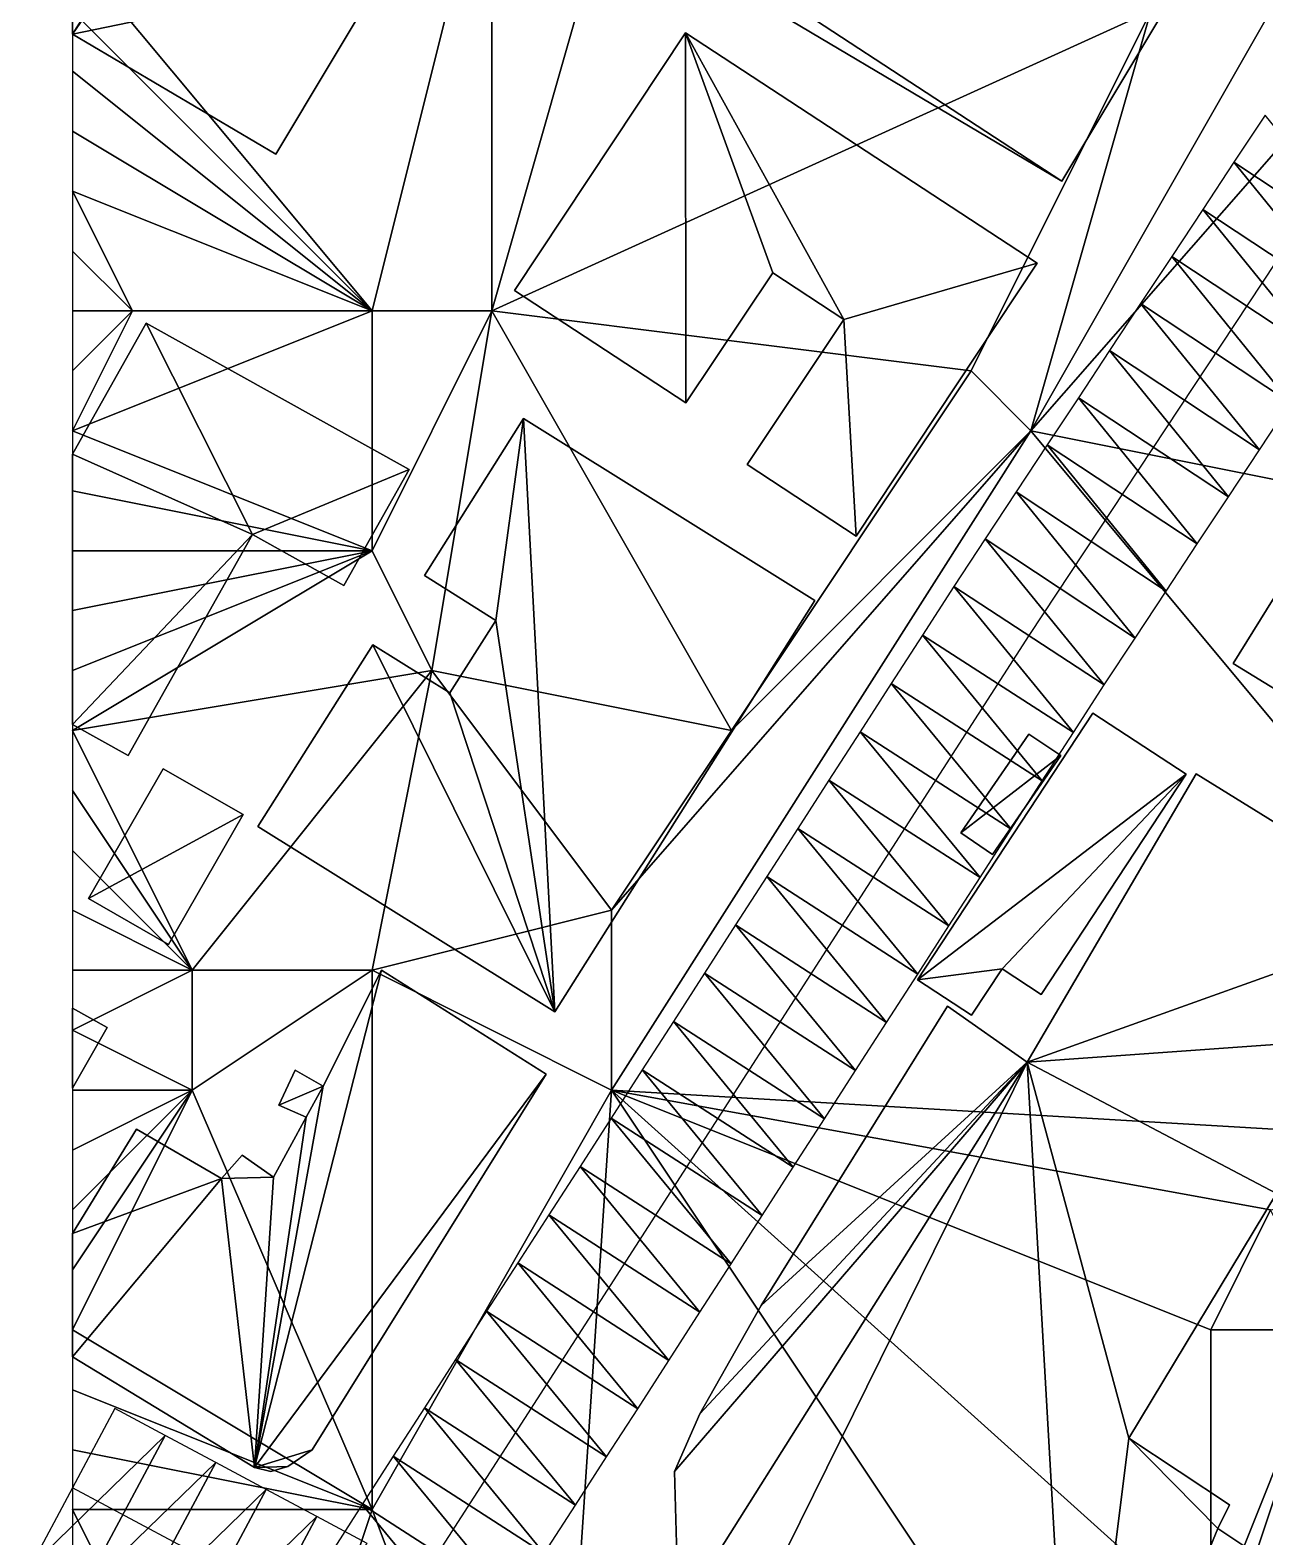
# Model space of a CAD drawing. Header units: metres. Extents: x -1103 to 901, y -902 to 905.
# Drawn here: x -1101.4 to -1060.2, y 29.1 to 79.4 of the extents above; entities that cross this region are included whole.
import ezdxf

# ---------------------------------------------------------------- set-up
doc = ezdxf.new("R2010")
doc.units = ezdxf.units.M
for name, color, linetype in [('OSM_BUILDING_FOOTPRINTS', 7, 'CONTINUOUS'), ('OSM_BUILDING_ROOFS', 1, 'CONTINUOUS'), ('OSM_BUILDING_WALLS', 8, 'CONTINUOUS'), ('OSM_ROAD_AXES', 2, 'CONTINUOUS'), ('OSM_ROAD_SURFACE', 9, 'CONTINUOUS'), ('OSM_TERRAIN', 3, 'CONTINUOUS')]:
    doc.layers.add(name, color=color, linetype=linetype)

msp = doc.modelspace()

# ---------------------------------------------------------------- linework, layer by layer
at = {"layer": 'OSM_BUILDING_FOOTPRINTS'}
for points in [[(-1089.512, 81.405, 17.056), (-1095.923, 85.187, 17.056), (-1091.435, 92.696, 17.056), (-1084.504, 88.594, 17.056), (-1080.923, 94.577, 17.056), (-1095.149, 102.981, 17.056), (-1100, 94.873, 17.056), (-1100, 79.241, 17.056), (-1093.214, 75.234, 17.056)], [(-1081.564, 83.783, 16.107), (-1080.392, 85.729, 16.107), (-1080.923, 86.039, 16.107), (-1079.254, 88.815, 16.107), (-1078.193, 88.185, 16.107), (-1075.529, 92.608, 16.107), (-1061.126, 84.071, 16.107), (-1066.973, 74.328, 16.107), (-1080.337, 82.257, 16.107), (-1079.983, 82.843, 16.107), (-1081.564, 83.783, 16.107)], [(-1085.245, 70.678, 16.661), (-1079.53, 79.282, 16.661), (-1067.791, 71.596, 16.661), (-1073.837, 62.484, 16.661), (-1077.474, 64.872, 16.661), (-1074.246, 69.716, 16.661), (-1076.623, 71.275, 16.661), (-1079.519, 66.929, 16.661), (-1085.245, 70.678, 16.661)], [(-1061.247, 58.237, 16.001), (-1049.154, 77.701, 16.001), (-1036.321, 69.827, 16.001), (-1040.587, 62.971, 16.001), (-1042.201, 63.966, 16.001), (-1043.738, 61.489, 16.001), (-1044.489, 61.953, 16.001), (-1050.79, 51.823, 16.001), (-1061.247, 58.237, 16.001)], [(-1093.988, 62.538, 17.126), (-1090.937, 60.835, 17.126), (-1088.76, 64.706, 17.126), (-1097.536, 69.594, 17.126), (-1100, 65.223, 17.126), (-1100, 56.195, 17.126), (-1098.144, 55.162, 17.126)], [(-1093.811, 52.795, 16.441), (-1089.975, 58.856, 16.441), (-1087.4, 57.252, 16.441), (-1085.863, 59.674, 16.441), (-1088.251, 61.167, 16.441), (-1084.946, 66.409, 16.441), (-1075.219, 60.338, 16.441), (-1083.896, 46.614, 16.441), (-1093.811, 52.795, 16.441)], [(-1065.933, 56.578, 16.017), (-1062.816, 54.543, 16.017), (-1067.658, 47.189, 16.017), (-1068.962, 48.041, 16.017), (-1069.99, 46.503, 16.017), (-1071.792, 47.676, 16.017), (-1065.933, 56.578, 16.017)], [(-1068.067, 55.881, 16.051), (-1067.006, 55.163, 16.051), (-1069.283, 51.856, 16.051), (-1070.344, 52.586, 16.051), (-1068.067, 55.881, 16.051)], [(-1096.972, 54.72, 16.898), (-1094.297, 53.194, 16.898), (-1096.795, 48.858, 16.898), (-1099.47, 50.396, 16.898), (-1096.972, 54.72, 16.898)], [(-1062.485, 54.554, 16.02), (-1054.692, 49.733, 16.02), (-1057.355, 45.696, 16.02), (-1055.244, 44.513, 16.02), (-1052.348, 48.693, 16.02), (-1048.944, 46.515, 16.02), (-1048.579, 42.08, 16.02), (-1051.276, 37.822, 16.02), (-1054.039, 39.105, 16.02), (-1055.056, 37.369, 16.02), (-1059.798, 40.554, 16.02), (-1064.728, 32.381, 16.02), (-1061.368, 30.158, 16.02), (-1061.766, 29.373, 16.02), (-1060.196, 28.323, 16.02), (-1066.574, 17.684, 16.02), (-1078.379, 24.186, 16.02), (-1079.772, 26.464, 16.02), (-1079.905, 31.275, 16.02), (-1079.054, 33.199, 16.02), (-1077.009, 36.816, 16.02), (-1070.786, 46.802, 16.02), (-1068.133, 44.933, 16.02), (-1062.485, 54.554, 16.02)], [(-1092.805, 31.441, 16.103), (-1091.998, 31.994, 16.103), (-1084.183, 44.535, 16.103), (-1089.688, 48.007, 16.103), (-1091.633, 44.136, 16.103), (-1092.562, 44.667, 16.103), (-1093.114, 43.495, 16.103), (-1092.197, 43.097, 16.103), (-1093.291, 41.095, 16.103), (-1094.33, 41.825, 16.103), (-1095.027, 41.051, 16.103), (-1097.867, 42.699, 16.103), (-1100, 39.21, 16.103), (-1100, 35.093, 16.103), (-1093.921, 31.407, 16.103), (-1093.379, 31.275, 16.103)], [(-1098.84, 46.083, 16.517), (-1100, 46.739, 16.517), (-1100, 44.059, 16.517)]]:
    msp.add_polyline3d(points, close=True, dxfattribs=at)
at = {"layer": 'OSM_BUILDING_ROOFS'}
for points in [[(-1091.435, 92.696, 31.856), (-1100, 94.873, 31.856), (-1100, 79.241, 31.856)], [(-1100, 79.241, 31.856), (-1095.923, 85.187, 31.856), (-1091.435, 92.696, 31.856)], [(-1100, 79.241, 31.856), (-1089.512, 81.405, 31.856), (-1095.923, 85.187, 31.856)], [(-1079.983, 82.843, 30.907), (-1066.973, 74.328, 30.907), (-1061.126, 84.071, 30.907)], [(-1079.983, 82.843, 30.907), (-1080.337, 82.257, 30.907), (-1066.973, 74.328, 30.907)], [(-1100, 79.241, 31.856), (-1093.214, 75.234, 31.856), (-1089.512, 81.405, 31.856)], [(-1079.53, 79.282, 31.461), (-1085.245, 70.678, 31.461), (-1079.519, 66.929, 31.461)], [(-1079.53, 79.282, 31.461), (-1079.519, 66.929, 31.461), (-1076.623, 71.275, 31.461)], [(-1079.53, 79.282, 31.461), (-1076.623, 71.275, 31.461), (-1074.246, 69.716, 31.461)], [(-1074.246, 69.716, 31.461), (-1067.791, 71.596, 31.461), (-1079.53, 79.282, 31.461)], [(-1049.154, 77.701, 30.801), (-1061.247, 58.237, 30.801), (-1050.79, 51.823, 30.801)], [(-1074.246, 69.716, 31.461), (-1073.837, 62.484, 31.461), (-1067.791, 71.596, 31.461)], [(-1093.988, 62.538, 31.926), (-1097.536, 69.594, 31.926), (-1100, 65.223, 31.926)], [(-1093.988, 62.538, 31.926), (-1088.76, 64.706, 31.926), (-1097.536, 69.594, 31.926)], [(-1074.246, 69.716, 31.461), (-1077.474, 64.872, 31.461), (-1073.837, 62.484, 31.461)], [(-1084.946, 66.409, 28.041), (-1088.251, 61.167, 28.041), (-1085.863, 59.674, 28.041)], [(-1083.896, 46.614, 28.041), (-1084.946, 66.409, 28.041), (-1085.863, 59.674, 28.041)], [(-1083.896, 46.614, 28.041), (-1075.219, 60.338, 28.041), (-1084.946, 66.409, 28.041)], [(-1093.988, 62.538, 31.926), (-1100, 65.223, 31.926), (-1100, 56.195, 31.926)], [(-1093.988, 62.538, 31.926), (-1090.937, 60.835, 31.926), (-1088.76, 64.706, 31.926)], [(-1100, 56.195, 31.926), (-1098.144, 55.162, 31.926), (-1093.988, 62.538, 31.926)], [(-1083.896, 46.614, 28.041), (-1085.863, 59.674, 28.041), (-1087.4, 57.252, 28.041)], [(-1089.975, 58.856, 28.041), (-1093.811, 52.795, 28.041), (-1083.896, 46.614, 28.041)], [(-1087.4, 57.252, 28.041), (-1089.975, 58.856, 28.041), (-1083.896, 46.614, 28.041)], [(-1062.816, 54.543, 26.017), (-1065.933, 56.578, 26.017), (-1071.792, 47.676, 26.017)], [(-1067.006, 55.163, 26.051), (-1068.067, 55.881, 26.051), (-1070.344, 52.586, 26.051)], [(-1067.006, 55.163, 26.051), (-1070.344, 52.586, 26.051), (-1069.283, 51.856, 26.051)], [(-1094.297, 53.194, 26.898), (-1096.972, 54.72, 26.898), (-1099.47, 50.396, 26.898)], [(-1068.962, 48.041, 26.017), (-1062.816, 54.543, 26.017), (-1071.792, 47.676, 26.017)], [(-1068.962, 48.041, 26.017), (-1067.658, 47.189, 26.017), (-1062.816, 54.543, 26.017)], [(-1054.692, 49.733, 30.82), (-1062.485, 54.554, 30.82), (-1068.133, 44.933, 30.82)], [(-1094.297, 53.194, 26.898), (-1099.47, 50.396, 26.898), (-1096.795, 48.858, 26.898)], [(-1057.355, 45.696, 30.82), (-1054.692, 49.733, 30.82), (-1068.133, 44.933, 30.82)], [(-1093.921, 31.407, 27.703), (-1084.183, 44.535, 27.703), (-1089.688, 48.007, 27.703)], [(-1093.921, 31.407, 27.703), (-1089.688, 48.007, 27.703), (-1091.633, 44.136, 27.703)], [(-1071.792, 47.676, 26.017), (-1069.99, 46.503, 26.017), (-1068.962, 48.041, 26.017)], [(-1068.133, 44.933, 30.82), (-1070.786, 46.802, 30.82), (-1077.009, 36.816, 30.82)], [(-1100, 46.739, 28.117), (-1100, 44.059, 28.117), (-1098.84, 46.083, 28.117)], [(-1059.798, 40.554, 30.82), (-1057.355, 45.696, 30.82), (-1068.133, 44.933, 30.82)], [(-1068.133, 44.933, 30.82), (-1079.054, 33.199, 30.82), (-1079.905, 31.275, 30.82)], [(-1068.133, 44.933, 30.82), (-1079.905, 31.275, 30.82), (-1079.772, 26.464, 30.82)], [(-1068.133, 44.933, 30.82), (-1079.772, 26.464, 30.82), (-1078.379, 24.186, 30.82)], [(-1068.133, 44.933, 30.82), (-1077.009, 36.816, 30.82), (-1079.054, 33.199, 30.82)], [(-1068.133, 44.933, 30.82), (-1078.379, 24.186, 30.82), (-1066.574, 17.684, 30.82)], [(-1068.133, 44.933, 30.82), (-1066.574, 17.684, 30.82), (-1064.728, 32.381, 30.82)], [(-1068.133, 44.933, 30.82), (-1064.728, 32.381, 30.82), (-1059.798, 40.554, 30.82)], [(-1093.921, 31.407, 27.703), (-1091.998, 31.994, 27.703), (-1084.183, 44.535, 27.703)], [(-1091.633, 44.136, 27.703), (-1092.562, 44.667, 27.703), (-1093.114, 43.495, 27.703)], [(-1093.921, 31.407, 27.703), (-1091.633, 44.136, 27.703), (-1092.197, 43.097, 27.703)], [(-1091.633, 44.136, 27.703), (-1093.114, 43.495, 27.703), (-1092.197, 43.097, 27.703)], [(-1093.921, 31.407, 27.703), (-1092.197, 43.097, 27.703), (-1093.291, 41.095, 27.703)], [(-1095.027, 41.051, 27.703), (-1097.867, 42.699, 27.703), (-1100, 39.21, 27.703)], [(-1093.291, 41.095, 27.703), (-1094.33, 41.825, 27.703), (-1095.027, 41.051, 27.703)], [(-1095.027, 41.051, 27.703), (-1100, 39.21, 27.703), (-1100, 35.093, 27.703)], [(-1095.027, 41.051, 27.703), (-1100, 35.093, 27.703), (-1093.921, 31.407, 27.703)], [(-1093.921, 31.407, 27.703), (-1093.291, 41.095, 27.703), (-1095.027, 41.051, 27.703)], [(-1066.574, 17.684, 30.82), (-1061.766, 29.373, 30.82), (-1064.728, 32.381, 30.82)], [(-1061.766, 29.373, 30.82), (-1061.368, 30.158, 30.82), (-1064.728, 32.381, 30.82)], [(-1093.921, 31.407, 27.703), (-1092.805, 31.441, 27.703), (-1091.998, 31.994, 27.703)], [(-1093.921, 31.407, 27.703), (-1093.379, 31.275, 27.703), (-1092.805, 31.441, 27.703)], [(-1066.574, 17.684, 30.82), (-1060.196, 28.323, 30.82), (-1061.766, 29.373, 30.82)]]:
    msp.add_3dface(points, dxfattribs=at)
at = {"layer": 'OSM_BUILDING_WALLS'}
for points in [[(-1100, 94.873, 17.056), (-1100, 79.241, 17.056), (-1100, 79.241, 31.856)], [(-1100, 94.873, 17.056), (-1100, 79.241, 31.856), (-1100, 94.873, 31.856)], [(-1066.973, 74.328, 16.107), (-1061.126, 84.071, 16.107), (-1061.126, 84.071, 30.907)], [(-1066.973, 74.328, 16.107), (-1061.126, 84.071, 30.907), (-1066.973, 74.328, 30.907)], [(-1080.337, 82.257, 16.107), (-1066.973, 74.328, 16.107), (-1066.973, 74.328, 30.907)], [(-1080.337, 82.257, 16.107), (-1066.973, 74.328, 30.907), (-1080.337, 82.257, 30.907)], [(-1093.214, 75.234, 17.056), (-1089.512, 81.405, 17.056), (-1089.512, 81.405, 31.856)], [(-1093.214, 75.234, 17.056), (-1089.512, 81.405, 31.856), (-1093.214, 75.234, 31.856)], [(-1100, 79.241, 17.056), (-1093.214, 75.234, 17.056), (-1093.214, 75.234, 31.856)], [(-1100, 79.241, 17.056), (-1093.214, 75.234, 31.856), (-1100, 79.241, 31.856)], [(-1079.53, 79.282, 16.661), (-1085.245, 70.678, 16.661), (-1085.245, 70.678, 31.461)], [(-1079.53, 79.282, 16.661), (-1085.245, 70.678, 31.461), (-1079.53, 79.282, 31.461)], [(-1067.791, 71.596, 16.661), (-1079.53, 79.282, 16.661), (-1079.53, 79.282, 31.461)], [(-1067.791, 71.596, 16.661), (-1079.53, 79.282, 31.461), (-1067.791, 71.596, 31.461)], [(-1049.154, 77.701, 16.001), (-1061.247, 58.237, 16.001), (-1061.247, 58.237, 30.801)], [(-1049.154, 77.701, 16.001), (-1061.247, 58.237, 30.801), (-1049.154, 77.701, 30.801)], [(-1073.837, 62.484, 16.661), (-1067.791, 71.596, 16.661), (-1067.791, 71.596, 31.461)], [(-1073.837, 62.484, 16.661), (-1067.791, 71.596, 31.461), (-1073.837, 62.484, 31.461)], [(-1079.519, 66.929, 16.661), (-1076.623, 71.275, 16.661), (-1076.623, 71.275, 31.461)], [(-1079.519, 66.929, 16.661), (-1076.623, 71.275, 31.461), (-1079.519, 66.929, 31.461)], [(-1076.623, 71.275, 16.661), (-1074.246, 69.716, 16.661), (-1074.246, 69.716, 31.461)], [(-1076.623, 71.275, 16.661), (-1074.246, 69.716, 31.461), (-1076.623, 71.275, 31.461)], [(-1085.245, 70.678, 16.661), (-1079.519, 66.929, 16.661), (-1079.519, 66.929, 31.461)], [(-1085.245, 70.678, 16.661), (-1079.519, 66.929, 31.461), (-1085.245, 70.678, 31.461)], [(-1097.536, 69.594, 17.126), (-1100, 65.223, 17.126), (-1100, 65.223, 31.926)], [(-1097.536, 69.594, 17.126), (-1100, 65.223, 31.926), (-1097.536, 69.594, 31.926)], [(-1088.76, 64.706, 17.126), (-1097.536, 69.594, 17.126), (-1097.536, 69.594, 31.926)], [(-1088.76, 64.706, 17.126), (-1097.536, 69.594, 31.926), (-1088.76, 64.706, 31.926)], [(-1074.246, 69.716, 16.661), (-1077.474, 64.872, 16.661), (-1077.474, 64.872, 31.461)], [(-1074.246, 69.716, 16.661), (-1077.474, 64.872, 31.461), (-1074.246, 69.716, 31.461)], [(-1084.946, 66.409, 16.441), (-1088.251, 61.167, 16.441), (-1088.251, 61.167, 28.041)], [(-1084.946, 66.409, 16.441), (-1088.251, 61.167, 28.041), (-1084.946, 66.409, 28.041)], [(-1075.219, 60.338, 16.441), (-1084.946, 66.409, 16.441), (-1084.946, 66.409, 28.041)], [(-1075.219, 60.338, 16.441), (-1084.946, 66.409, 28.041), (-1075.219, 60.338, 28.041)], [(-1100, 65.223, 17.126), (-1100, 56.195, 17.126), (-1100, 56.195, 31.926)], [(-1100, 65.223, 17.126), (-1100, 56.195, 31.926), (-1100, 65.223, 31.926)], [(-1077.474, 64.872, 16.661), (-1073.837, 62.484, 16.661), (-1073.837, 62.484, 31.461)], [(-1077.474, 64.872, 16.661), (-1073.837, 62.484, 31.461), (-1077.474, 64.872, 31.461)], [(-1090.937, 60.835, 17.126), (-1088.76, 64.706, 17.126), (-1088.76, 64.706, 31.926)], [(-1090.937, 60.835, 17.126), (-1088.76, 64.706, 31.926), (-1090.937, 60.835, 31.926)], [(-1098.144, 55.162, 17.126), (-1093.988, 62.538, 17.126), (-1093.988, 62.538, 31.926)], [(-1098.144, 55.162, 17.126), (-1093.988, 62.538, 31.926), (-1098.144, 55.162, 31.926)], [(-1093.988, 62.538, 17.126), (-1090.937, 60.835, 17.126), (-1090.937, 60.835, 31.926)], [(-1093.988, 62.538, 17.126), (-1090.937, 60.835, 31.926), (-1093.988, 62.538, 31.926)], [(-1088.251, 61.167, 16.441), (-1085.863, 59.674, 16.441), (-1085.863, 59.674, 28.041)], [(-1088.251, 61.167, 16.441), (-1085.863, 59.674, 28.041), (-1088.251, 61.167, 28.041)], [(-1083.896, 46.614, 16.441), (-1075.219, 60.338, 16.441), (-1075.219, 60.338, 28.041)], [(-1083.896, 46.614, 16.441), (-1075.219, 60.338, 28.041), (-1083.896, 46.614, 28.041)], [(-1085.863, 59.674, 16.441), (-1087.4, 57.252, 16.441), (-1087.4, 57.252, 28.041)], [(-1085.863, 59.674, 16.441), (-1087.4, 57.252, 28.041), (-1085.863, 59.674, 28.041)], [(-1089.975, 58.856, 16.441), (-1093.811, 52.795, 16.441), (-1093.811, 52.795, 28.041)], [(-1089.975, 58.856, 16.441), (-1093.811, 52.795, 28.041), (-1089.975, 58.856, 28.041)], [(-1087.4, 57.252, 16.441), (-1089.975, 58.856, 16.441), (-1089.975, 58.856, 28.041)], [(-1087.4, 57.252, 16.441), (-1089.975, 58.856, 28.041), (-1087.4, 57.252, 28.041)], [(-1061.247, 58.237, 16.001), (-1050.79, 51.823, 16.001), (-1050.79, 51.823, 30.801)], [(-1061.247, 58.237, 16.001), (-1050.79, 51.823, 30.801), (-1061.247, 58.237, 30.801)], [(-1065.933, 56.578, 16.017), (-1071.792, 47.676, 16.017), (-1071.792, 47.676, 26.017)], [(-1065.933, 56.578, 16.017), (-1071.792, 47.676, 26.017), (-1065.933, 56.578, 26.017)], [(-1062.816, 54.543, 16.017), (-1065.933, 56.578, 16.017), (-1065.933, 56.578, 26.017)], [(-1062.816, 54.543, 16.017), (-1065.933, 56.578, 26.017), (-1062.816, 54.543, 26.017)], [(-1100, 56.195, 17.126), (-1098.144, 55.162, 17.126), (-1098.144, 55.162, 31.926)], [(-1100, 56.195, 17.126), (-1098.144, 55.162, 31.926), (-1100, 56.195, 31.926)], [(-1068.067, 55.881, 16.051), (-1070.344, 52.586, 16.051), (-1070.344, 52.586, 26.051)], [(-1068.067, 55.881, 16.051), (-1070.344, 52.586, 26.051), (-1068.067, 55.881, 26.051)], [(-1067.006, 55.163, 16.051), (-1068.067, 55.881, 16.051), (-1068.067, 55.881, 26.051)], [(-1067.006, 55.163, 16.051), (-1068.067, 55.881, 26.051), (-1067.006, 55.163, 26.051)], [(-1069.283, 51.856, 16.051), (-1067.006, 55.163, 16.051), (-1067.006, 55.163, 26.051)], [(-1069.283, 51.856, 16.051), (-1067.006, 55.163, 26.051), (-1069.283, 51.856, 26.051)], [(-1096.972, 54.72, 16.898), (-1099.47, 50.396, 16.898), (-1099.47, 50.396, 26.898)], [(-1096.972, 54.72, 16.898), (-1099.47, 50.396, 26.898), (-1096.972, 54.72, 26.898)], [(-1094.297, 53.194, 16.898), (-1096.972, 54.72, 16.898), (-1096.972, 54.72, 26.898)], [(-1094.297, 53.194, 16.898), (-1096.972, 54.72, 26.898), (-1094.297, 53.194, 26.898)], [(-1062.485, 54.554, 16.02), (-1068.133, 44.933, 16.02), (-1068.133, 44.933, 30.82)], [(-1062.485, 54.554, 16.02), (-1068.133, 44.933, 30.82), (-1062.485, 54.554, 30.82)], [(-1067.658, 47.189, 16.017), (-1062.816, 54.543, 16.017), (-1062.816, 54.543, 26.017)], [(-1067.658, 47.189, 16.017), (-1062.816, 54.543, 26.017), (-1067.658, 47.189, 26.017)], [(-1054.692, 49.733, 16.02), (-1062.485, 54.554, 16.02), (-1062.485, 54.554, 30.82)], [(-1054.692, 49.733, 16.02), (-1062.485, 54.554, 30.82), (-1054.692, 49.733, 30.82)], [(-1096.795, 48.858, 16.898), (-1094.297, 53.194, 16.898), (-1094.297, 53.194, 26.898)], [(-1096.795, 48.858, 16.898), (-1094.297, 53.194, 26.898), (-1096.795, 48.858, 26.898)], [(-1093.811, 52.795, 16.441), (-1083.896, 46.614, 16.441), (-1083.896, 46.614, 28.041)], [(-1093.811, 52.795, 16.441), (-1083.896, 46.614, 28.041), (-1093.811, 52.795, 28.041)], [(-1070.344, 52.586, 16.051), (-1069.283, 51.856, 16.051), (-1069.283, 51.856, 26.051)], [(-1070.344, 52.586, 16.051), (-1069.283, 51.856, 26.051), (-1070.344, 52.586, 26.051)], [(-1099.47, 50.396, 16.898), (-1096.795, 48.858, 16.898), (-1096.795, 48.858, 26.898)], [(-1099.47, 50.396, 16.898), (-1096.795, 48.858, 26.898), (-1099.47, 50.396, 26.898)], [(-1089.688, 48.007, 16.103), (-1091.633, 44.136, 16.103), (-1091.633, 44.136, 27.703)], [(-1089.688, 48.007, 16.103), (-1091.633, 44.136, 27.703), (-1089.688, 48.007, 27.703)], [(-1084.183, 44.535, 16.103), (-1089.688, 48.007, 16.103), (-1089.688, 48.007, 27.703)], [(-1084.183, 44.535, 16.103), (-1089.688, 48.007, 27.703), (-1084.183, 44.535, 27.703)], [(-1069.99, 46.503, 16.017), (-1068.962, 48.041, 16.017), (-1068.962, 48.041, 26.017)], [(-1069.99, 46.503, 16.017), (-1068.962, 48.041, 26.017), (-1069.99, 46.503, 26.017)], [(-1068.962, 48.041, 16.017), (-1067.658, 47.189, 16.017), (-1067.658, 47.189, 26.017)], [(-1068.962, 48.041, 16.017), (-1067.658, 47.189, 26.017), (-1068.962, 48.041, 26.017)], [(-1071.792, 47.676, 16.017), (-1069.99, 46.503, 16.017), (-1069.99, 46.503, 26.017)], [(-1071.792, 47.676, 16.017), (-1069.99, 46.503, 26.017), (-1071.792, 47.676, 26.017)], [(-1070.786, 46.802, 16.02), (-1077.009, 36.816, 16.02), (-1077.009, 36.816, 30.82)], [(-1070.786, 46.802, 16.02), (-1077.009, 36.816, 30.82), (-1070.786, 46.802, 30.82)], [(-1068.133, 44.933, 16.02), (-1070.786, 46.802, 16.02), (-1070.786, 46.802, 30.82)], [(-1068.133, 44.933, 16.02), (-1070.786, 46.802, 30.82), (-1068.133, 44.933, 30.82)], [(-1098.84, 46.083, 16.517), (-1100, 46.739, 16.517), (-1100, 46.739, 28.117)], [(-1098.84, 46.083, 16.517), (-1100, 46.739, 28.117), (-1098.84, 46.083, 28.117)], [(-1100, 46.739, 16.517), (-1100, 44.059, 16.517), (-1100, 44.059, 28.117)], [(-1100, 46.739, 16.517), (-1100, 44.059, 28.117), (-1100, 46.739, 28.117)], [(-1100, 44.059, 16.517), (-1098.84, 46.083, 16.517), (-1098.84, 46.083, 28.117)], [(-1100, 44.059, 16.517), (-1098.84, 46.083, 28.117), (-1100, 44.059, 28.117)], [(-1092.562, 44.667, 16.103), (-1093.114, 43.495, 16.103), (-1093.114, 43.495, 27.703)], [(-1092.562, 44.667, 16.103), (-1093.114, 43.495, 27.703), (-1092.562, 44.667, 27.703)], [(-1091.633, 44.136, 16.103), (-1092.562, 44.667, 16.103), (-1092.562, 44.667, 27.703)], [(-1091.633, 44.136, 16.103), (-1092.562, 44.667, 27.703), (-1091.633, 44.136, 27.703)], [(-1091.998, 31.994, 16.103), (-1084.183, 44.535, 16.103), (-1084.183, 44.535, 27.703)], [(-1091.998, 31.994, 16.103), (-1084.183, 44.535, 27.703), (-1091.998, 31.994, 27.703)], [(-1093.114, 43.495, 16.103), (-1092.197, 43.097, 16.103), (-1092.197, 43.097, 27.703)], [(-1093.114, 43.495, 16.103), (-1092.197, 43.097, 27.703), (-1093.114, 43.495, 27.703)], [(-1092.197, 43.097, 16.103), (-1093.291, 41.095, 16.103), (-1093.291, 41.095, 27.703)], [(-1092.197, 43.097, 16.103), (-1093.291, 41.095, 27.703), (-1092.197, 43.097, 27.703)], [(-1097.867, 42.699, 16.103), (-1100, 39.21, 16.103), (-1100, 39.21, 27.703)], [(-1097.867, 42.699, 16.103), (-1100, 39.21, 27.703), (-1097.867, 42.699, 27.703)], [(-1095.027, 41.051, 16.103), (-1097.867, 42.699, 16.103), (-1097.867, 42.699, 27.703)], [(-1095.027, 41.051, 16.103), (-1097.867, 42.699, 27.703), (-1095.027, 41.051, 27.703)], [(-1094.33, 41.825, 16.103), (-1095.027, 41.051, 16.103), (-1095.027, 41.051, 27.703)], [(-1094.33, 41.825, 16.103), (-1095.027, 41.051, 27.703), (-1094.33, 41.825, 27.703)], [(-1093.291, 41.095, 16.103), (-1094.33, 41.825, 16.103), (-1094.33, 41.825, 27.703)], [(-1093.291, 41.095, 16.103), (-1094.33, 41.825, 27.703), (-1093.291, 41.095, 27.703)], [(-1064.728, 32.381, 16.02), (-1059.798, 40.554, 16.02), (-1059.798, 40.554, 30.82)], [(-1064.728, 32.381, 16.02), (-1059.798, 40.554, 30.82), (-1064.728, 32.381, 30.82)], [(-1100, 39.21, 16.103), (-1100, 35.093, 16.103), (-1100, 35.093, 27.703)], [(-1100, 39.21, 16.103), (-1100, 35.093, 27.703), (-1100, 39.21, 27.703)], [(-1077.009, 36.816, 16.02), (-1079.054, 33.199, 16.02), (-1079.054, 33.199, 30.82)], [(-1077.009, 36.816, 16.02), (-1079.054, 33.199, 30.82), (-1077.009, 36.816, 30.82)], [(-1100, 35.093, 16.103), (-1093.921, 31.407, 16.103), (-1093.921, 31.407, 27.703)], [(-1100, 35.093, 16.103), (-1093.921, 31.407, 27.703), (-1100, 35.093, 27.703)], [(-1079.054, 33.199, 16.02), (-1079.905, 31.275, 16.02), (-1079.905, 31.275, 30.82)], [(-1079.054, 33.199, 16.02), (-1079.905, 31.275, 30.82), (-1079.054, 33.199, 30.82)], [(-1061.368, 30.158, 16.02), (-1064.728, 32.381, 16.02), (-1064.728, 32.381, 30.82)], [(-1061.368, 30.158, 16.02), (-1064.728, 32.381, 30.82), (-1061.368, 30.158, 30.82)], [(-1092.805, 31.441, 16.103), (-1091.998, 31.994, 16.103), (-1091.998, 31.994, 27.703)], [(-1092.805, 31.441, 16.103), (-1091.998, 31.994, 27.703), (-1092.805, 31.441, 27.703)], [(-1093.921, 31.407, 16.103), (-1093.379, 31.275, 16.103), (-1093.379, 31.275, 27.703)], [(-1093.921, 31.407, 16.103), (-1093.379, 31.275, 27.703), (-1093.921, 31.407, 27.703)], [(-1093.379, 31.275, 16.103), (-1092.805, 31.441, 16.103), (-1092.805, 31.441, 27.703)], [(-1093.379, 31.275, 16.103), (-1092.805, 31.441, 27.703), (-1093.379, 31.275, 27.703)], [(-1079.905, 31.275, 16.02), (-1079.772, 26.464, 16.02), (-1079.772, 26.464, 30.82)], [(-1079.905, 31.275, 16.02), (-1079.772, 26.464, 30.82), (-1079.905, 31.275, 30.82)], [(-1061.766, 29.373, 16.02), (-1061.368, 30.158, 16.02), (-1061.368, 30.158, 30.82)], [(-1061.766, 29.373, 16.02), (-1061.368, 30.158, 30.82), (-1061.766, 29.373, 30.82)], [(-1060.196, 28.323, 16.02), (-1061.766, 29.373, 16.02), (-1061.766, 29.373, 30.82)], [(-1060.196, 28.323, 16.02), (-1061.766, 29.373, 30.82), (-1060.196, 28.323, 30.82)]]:
    msp.add_3dface(points, dxfattribs=at)
at = {"layer": 'OSM_ROAD_AXES'}
for points in [[(-1014.745, 140.705, 18.026), (-1036.885, 108.335, 18.049), (-1052.493, 82.733, 18.002), (-1068.067, 59.166, 18.146), (-1089.886, 25.325, 18.015), (-1100, 8.078, 18.327)], [(-836.908, -123.458, 22.18), (-875.121, -90.956, 21.741), (-933.895, -60.247, 22.966), (-942.517, -55.513, 22.659), (-997.962, -25.091, 21.081), (-1087.653, 24.109, 18.022), (-1089.886, 25.325, 18.015), (-1100, 30.73, 18.096)]]:
    msp.add_polyline3d(points, dxfattribs=at)
at = {"layer": 'OSM_ROAD_SURFACE'}
for points in [[(-1060.187, 76.531, 18.135), (-1061.225, 74.96, 18.146), (-1056.219, 71.652, 18.154)], [(-1061.225, 74.96, 18.146), (-1062.263, 73.389, 18.158), (-1057.258, 70.081, 18.171)], [(-1061.225, 74.96, 18.146), (-1057.258, 70.081, 18.171), (-1056.219, 71.652, 18.154)], [(-1062.263, 73.389, 18.158), (-1063.302, 71.818, 18.169), (-1058.296, 68.51, 18.188)], [(-1062.263, 73.389, 18.158), (-1058.296, 68.51, 18.188), (-1057.258, 70.081, 18.171)], [(-1063.302, 71.818, 18.169), (-1064.34, 70.247, 18.181), (-1059.334, 66.939, 18.205)], [(-1063.302, 71.818, 18.169), (-1059.334, 66.939, 18.205), (-1058.296, 68.51, 18.188)], [(-1064.34, 70.247, 18.181), (-1065.378, 68.676, 18.197), (-1060.373, 65.368, 18.222)], [(-1064.34, 70.247, 18.181), (-1060.373, 65.368, 18.222), (-1059.334, 66.939, 18.205)], [(-1065.378, 68.676, 18.197), (-1066.417, 67.105, 18.214), (-1061.411, 63.797, 18.226)], [(-1065.378, 68.676, 18.197), (-1061.411, 63.797, 18.226), (-1060.373, 65.368, 18.222)], [(-1066.417, 67.105, 18.214), (-1067.455, 65.533, 18.226), (-1062.449, 62.225, 18.219)], [(-1066.417, 67.105, 18.214), (-1062.449, 62.225, 18.219), (-1061.411, 63.797, 18.226)], [(-1067.455, 65.533, 18.226), (-1068.493, 63.962, 18.217), (-1063.487, 60.654, 18.211)], [(-1067.455, 65.533, 18.226), (-1063.487, 60.654, 18.211), (-1062.449, 62.225, 18.219)], [(-1068.493, 63.962, 18.217), (-1069.531, 62.391, 18.208), (-1064.526, 59.083, 18.202)], [(-1068.493, 63.962, 18.217), (-1064.526, 59.083, 18.202), (-1063.487, 60.654, 18.211)], [(-1069.531, 62.391, 18.208), (-1070.579, 60.806, 18.198), (-1065.555, 57.526, 18.193)], [(-1069.531, 62.391, 18.208), (-1065.555, 57.526, 18.193), (-1064.526, 59.083, 18.202)], [(-1070.579, 60.806, 18.198), (-1071.627, 59.18, 18.189), (-1066.584, 55.929, 18.184)], [(-1070.579, 60.806, 18.198), (-1066.584, 55.929, 18.184), (-1065.555, 57.526, 18.193)], [(-1071.627, 59.18, 18.189), (-1072.666, 57.569, 18.18), (-1067.624, 54.317, 18.175)], [(-1071.627, 59.18, 18.189), (-1067.624, 54.317, 18.175), (-1066.584, 55.929, 18.184)], [(-1072.666, 57.569, 18.18), (-1073.705, 55.957, 18.171), (-1068.663, 52.706, 18.166)], [(-1072.666, 57.569, 18.18), (-1068.663, 52.706, 18.166), (-1067.624, 54.317, 18.175)], [(-1073.705, 55.957, 18.171), (-1074.744, 54.346, 18.162), (-1069.702, 51.094, 18.156)], [(-1073.705, 55.957, 18.171), (-1069.702, 51.094, 18.156), (-1068.663, 52.706, 18.166)], [(-1074.744, 54.346, 18.162), (-1075.783, 52.734, 18.152), (-1070.741, 49.483, 18.147)], [(-1074.744, 54.346, 18.162), (-1070.741, 49.483, 18.147), (-1069.702, 51.094, 18.156)], [(-1075.783, 52.734, 18.152), (-1076.822, 51.123, 18.143), (-1071.78, 47.871, 18.138)], [(-1075.783, 52.734, 18.152), (-1071.78, 47.871, 18.138), (-1070.741, 49.483, 18.147)], [(-1076.822, 51.123, 18.143), (-1077.861, 49.511, 18.134), (-1072.819, 46.26, 18.129)], [(-1076.822, 51.123, 18.143), (-1072.819, 46.26, 18.129), (-1071.78, 47.871, 18.138)], [(-1077.861, 49.511, 18.134), (-1078.9, 47.9, 18.125), (-1073.858, 44.649, 18.12)], [(-1077.861, 49.511, 18.134), (-1073.858, 44.649, 18.12), (-1072.819, 46.26, 18.129)], [(-1078.9, 47.9, 18.125), (-1079.939, 46.288, 18.116), (-1074.897, 43.037, 18.108)], [(-1078.9, 47.9, 18.125), (-1074.897, 43.037, 18.108), (-1073.858, 44.649, 18.12)], [(-1079.939, 46.288, 18.116), (-1080.978, 44.677, 18.106), (-1075.936, 41.426, 18.17)], [(-1079.939, 46.288, 18.116), (-1075.936, 41.426, 18.17), (-1074.897, 43.037, 18.108)], [(-1080.978, 44.677, 18.106), (-1082.017, 43.065, 18.101), (-1076.975, 39.814, 18.112)], [(-1080.978, 44.677, 18.106), (-1076.975, 39.814, 18.112), (-1075.936, 41.426, 18.17)], [(-1082.017, 43.065, 18.101), (-1083.056, 41.454, 18.095), (-1078.014, 38.203, 18.104)], [(-1082.017, 43.065, 18.101), (-1078.014, 38.203, 18.104), (-1076.975, 39.814, 18.112)], [(-1083.056, 41.454, 18.095), (-1084.095, 39.842, 18.089), (-1079.053, 36.591, 18.103)], [(-1083.056, 41.454, 18.095), (-1079.053, 36.591, 18.103), (-1078.014, 38.203, 18.104)], [(-1084.095, 39.842, 18.089), (-1085.134, 38.231, 18.083), (-1080.092, 34.98, 18.103)], [(-1084.095, 39.842, 18.089), (-1080.092, 34.98, 18.103), (-1079.053, 36.591, 18.103)], [(-1085.134, 38.231, 18.083), (-1086.173, 36.62, 18.077), (-1081.131, 33.368, 18.102)], [(-1085.134, 38.231, 18.083), (-1081.131, 33.368, 18.102), (-1080.092, 34.98, 18.103)], [(-1086.173, 36.62, 18.077), (-1087.212, 35.008, 18.073), (-1082.17, 31.757, 18.101)], [(-1086.173, 36.62, 18.077), (-1082.17, 31.757, 18.101), (-1081.131, 33.368, 18.102)], [(-1087.212, 35.008, 18.073), (-1088.251, 33.397, 18.07), (-1083.209, 30.145, 18.099)], [(-1087.212, 35.008, 18.073), (-1083.209, 30.145, 18.099), (-1082.17, 31.757, 18.101)], [(-1096.9, 32.475, 18.147), (-1098.586, 33.376, 18.178), (-1101.414, 28.084, 18.107)], [(-1088.251, 33.397, 18.07), (-1089.29, 31.785, 18.068), (-1084.248, 28.534, 18.093)], [(-1088.251, 33.397, 18.07), (-1084.248, 28.534, 18.093), (-1083.209, 30.145, 18.099)], [(-1096.9, 32.475, 18.147), (-1101.414, 28.084, 18.107), (-1099.728, 27.184, 18.139)], [(-1095.215, 31.574, 18.117), (-1096.9, 32.475, 18.147), (-1099.728, 27.184, 18.139)], [(-1089.29, 31.785, 18.068), (-1090.33, 30.174, 18.061), (-1085.287, 26.922, 18.086)], [(-1089.29, 31.785, 18.068), (-1085.287, 26.922, 18.086), (-1084.248, 28.534, 18.093)], [(-1095.215, 31.574, 18.117), (-1099.728, 27.184, 18.139), (-1098.043, 26.283, 18.123)], [(-1093.529, 30.673, 18.087), (-1095.215, 31.574, 18.117), (-1098.043, 26.283, 18.123)], [(-1093.529, 30.673, 18.087), (-1098.043, 26.283, 18.123), (-1096.357, 25.382, 18.107)], [(-1091.843, 29.773, 18.071), (-1093.529, 30.673, 18.087), (-1096.357, 25.382, 18.107)], [(-1090.33, 30.174, 18.061), (-1091.369, 28.562, 18.065), (-1086.326, 25.311, 18.08)], [(-1090.33, 30.174, 18.061), (-1086.326, 25.311, 18.08), (-1085.287, 26.922, 18.086)], [(-1091.843, 29.773, 18.071), (-1096.357, 25.382, 18.107), (-1094.672, 24.481, 18.09)], [(-1090.158, 28.872, 18.057), (-1091.843, 29.773, 18.071), (-1094.672, 24.481, 18.09)]]:
    msp.add_3dface(points, dxfattribs=at)
at = {"layer": 'OSM_TERRAIN'}
for points in [[(-1090, 70, 19.436), (-1086, 86, 19.452), (-1100, 82, 19.629)], [(-1090, 70, 19.436), (-1086, 70, 18.846), (-1086, 86, 19.452)], [(-1086, 86, 19.452), (-1086, 70, 18.846), (-1082, 84, 18.682)], [(-1064, 80, 18.626), (-1082, 84, 18.682), (-1086, 70, 18.846)], [(-1100, 80, 19.629), (-1090, 70, 19.436), (-1100, 82, 19.629)], [(-1068, 66, 18.177), (-1028, 58, 18.195), (-1054, 82, 18)], [(-1068, 66, 18.177), (-1054, 82, 18), (-1060, 80, 18.097)], [(-1100, 78, 19.738), (-1090, 70, 19.436), (-1100, 80, 19.629)], [(-1086, 70, 18.846), (-1070, 68, 18.716), (-1064, 80, 18.626)], [(-1070, 68, 18.716), (-1068, 66, 18.177), (-1064, 80, 18.626)], [(-1068, 66, 18.177), (-1060, 80, 18.097), (-1064, 80, 18.626)], [(-1100, 76, 19.932), (-1090, 70, 19.436), (-1100, 78, 19.738)], [(-1100, 76, 19.932), (-1100, 74, 20.016), (-1090, 70, 19.436)], [(-1100, 72, 19.949), (-1098, 70, 19.518), (-1100, 74, 20.016)], [(-1098, 70, 19.518), (-1090, 70, 19.436), (-1100, 74, 20.016)], [(-1100, 70, 19.753), (-1098, 70, 19.518), (-1100, 72, 19.949)], [(-1100, 66, 19.488), (-1090, 62, 19.419), (-1090, 70, 19.436)], [(-1100, 68, 19.602), (-1100, 66, 19.488), (-1098, 70, 19.518)], [(-1100, 68, 19.602), (-1098, 70, 19.518), (-1100, 70, 19.753)], [(-1100, 66, 19.488), (-1090, 70, 19.436), (-1098, 70, 19.518)], [(-1090, 62, 19.419), (-1088, 58, 18.671), (-1086, 70, 18.846)], [(-1090, 62, 19.419), (-1086, 70, 18.846), (-1090, 70, 19.436)], [(-1088, 58, 18.671), (-1078, 56, 18.665), (-1086, 70, 18.846)], [(-1078, 56, 18.665), (-1070, 68, 18.716), (-1086, 70, 18.846)], [(-1078, 56, 18.665), (-1068, 66, 18.177), (-1070, 68, 18.716)], [(-1100, 64, 19.456), (-1090, 62, 19.419), (-1100, 66, 19.488)], [(-1082, 44, 18.051), (-1068, 66, 18.177), (-1082, 50, 18.665)], [(-1082, 44, 18.051), (-1048, 42, 18.106), (-1068, 66, 18.177)], [(-1068, 66, 18.177), (-1078, 56, 18.665), (-1082, 50, 18.665)], [(-1048, 42, 18.106), (-1028, 58, 18.195), (-1068, 66, 18.177)], [(-1100, 62, 19.456), (-1090, 62, 19.419), (-1100, 64, 19.456)], [(-1100, 56, 19.24), (-1090, 62, 19.419), (-1100, 58, 19.365)], [(-1100, 56, 19.24), (-1088, 58, 18.671), (-1090, 62, 19.419)], [(-1100, 58, 19.365), (-1090, 62, 19.419), (-1100, 60, 19.456)], [(-1100, 60, 19.456), (-1090, 62, 19.419), (-1100, 62, 19.456)], [(-1096, 48, 18.861), (-1088, 58, 18.671), (-1100, 56, 19.24)], [(-1090, 48, 18.315), (-1088, 58, 18.671), (-1096, 48, 18.861)], [(-1090, 48, 18.315), (-1082, 50, 18.665), (-1088, 58, 18.671)], [(-1082, 50, 18.665), (-1078, 56, 18.665), (-1088, 58, 18.671)], [(-1100, 54, 19.157), (-1096, 48, 18.861), (-1100, 56, 19.24)], [(-1100, 52, 19.127), (-1096, 48, 18.861), (-1100, 54, 19.157)], [(-1100, 50, 19.06), (-1096, 48, 18.861), (-1100, 52, 19.127)], [(-1100, 48, 18.917), (-1096, 48, 18.861), (-1100, 50, 19.06)], [(-1090, 48, 18.315), (-1082, 44, 18.051), (-1082, 50, 18.665)], [(-1100, 46, 18.654), (-1096, 48, 18.861), (-1100, 48, 18.917)], [(-1100, 46, 18.654), (-1096, 44, 18.406), (-1096, 48, 18.861)], [(-1090, 30, 18.004), (-1090, 48, 18.315), (-1096, 44, 18.406)], [(-1096, 44, 18.406), (-1090, 48, 18.315), (-1096, 48, 18.861)], [(-1090, 30, 18.004), (-1082, 44, 18.051), (-1090, 48, 18.315)], [(-1100, 44, 18.513), (-1096, 44, 18.406), (-1100, 46, 18.654)], [(-1100, 36, 18.239), (-1096, 44, 18.406), (-1100, 38, 18.299)], [(-1100, 36, 18.239), (-1090, 30, 18.004), (-1096, 44, 18.406)], [(-1100, 40, 18.324), (-1100, 38, 18.299), (-1096, 44, 18.406)], [(-1100, 40, 18.324), (-1096, 44, 18.406), (-1100, 42, 18.415)], [(-1100, 42, 18.415), (-1096, 44, 18.406), (-1100, 44, 18.513)], [(-1084, 14, 18.05), (-1082, 44, 18.051), (-1090, 30, 18.004)], [(-1084, 14, 18.05), (-1066, 20, 18.063), (-1082, 44, 18.051)], [(-1066, 20, 18.063), (-1062, 26, 18.063), (-1082, 44, 18.051)], [(-1062, 26, 18.063), (-1062, 36, 18.289), (-1082, 44, 18.051)], [(-1062, 36, 18.289), (-1060, 40, 18.063), (-1082, 44, 18.051)], [(-1082, 44, 18.051), (-1060, 40, 18.063), (-1048, 42, 18.106)], [(-1062, 36, 18.289), (-1058, 36, 19.186), (-1060, 40, 18.063)], [(-1100, 34, 18.15), (-1090, 30, 18.004), (-1100, 36, 18.239)], [(-1058, 14, 19.201), (-1058, 36, 19.186), (-1064, 18, 18.375)], [(-1064, 18, 18.375), (-1058, 36, 19.186), (-1062, 26, 18.063)], [(-1062, 26, 18.063), (-1058, 36, 19.186), (-1062, 36, 18.289)], [(-1100, 32, 18.096), (-1090, 30, 18.004), (-1100, 34, 18.15)], [(-1100, 30, 18.096), (-1090, 30, 18.004), (-1100, 32, 18.096)], [(-1094, 18, 18.026), (-1100, 30, 18.096), (-1100, 28, 18.096)], [(-1094, 18, 18.026), (-1090, 30, 18.004), (-1100, 30, 18.096)], [(-1094, 18, 18.026), (-1084, 14, 18.05), (-1090, 30, 18.004)]]:
    msp.add_3dface(points, dxfattribs=at)

doc.saveas('drawing.dxf')
